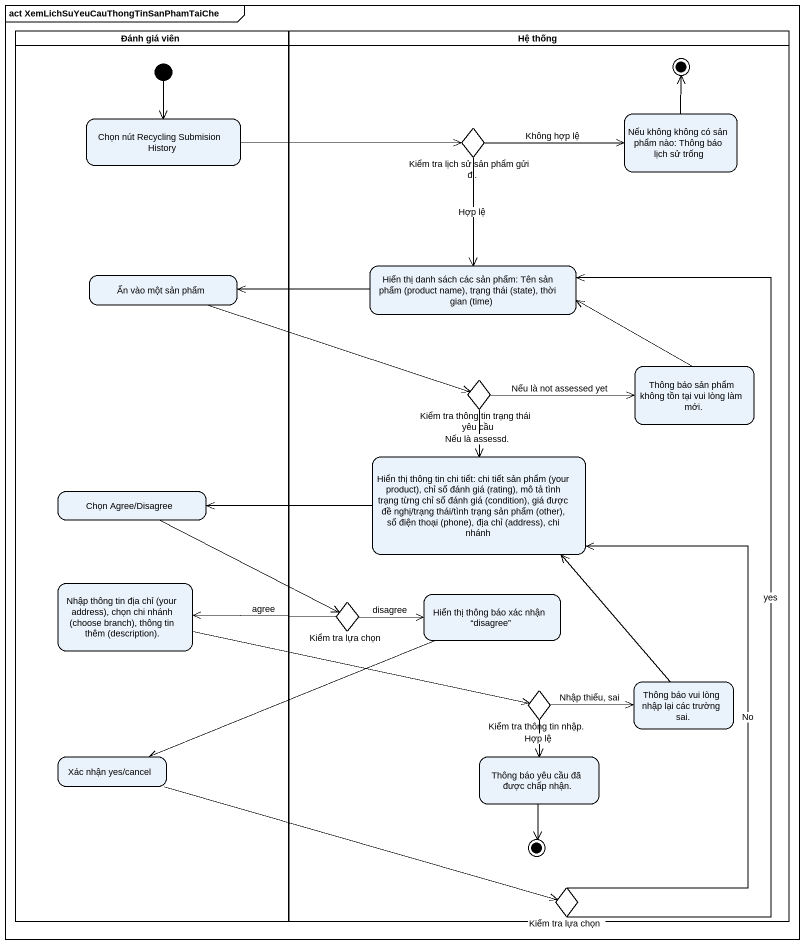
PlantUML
@startuml
mainframe act XemLichSuYeuCauThongTinSanPhamTaiChe
hide empty description
state "Đánh giá viên" as Đánh_giá_viên <<partition>> {
  state "Chọn nút Recycling Submision History" as Chọn_nút_Recycling
  state "Ấn vào một sản phẩm" as Ấn_vào_một_sản_phẩm
  state "Chọn Agree/Disagree" as Chọn_Agree_Disagree
  state "Nhập thông tin địa chỉ (your address), chọn chi nhánh (choose branch), thông tin thêm (description)." as Nhập_thông_tin_địa_chỉ_your
  state "Xác nhận yes/cancel" as Xác_nhận_yes_cancel
  [*] --> Chọn_nút_Recycling
}
state "Hệ thống" as Hệ_thống <<partition>> {
  state final1 <<end>>
  state "Nếu không không có sản phẩm nào: Thông báo lịch sử trống" as Nếu_không_không_có_sản_phẩm
  state "Kiểm tra lịch sử sản phẩm gửi đi." as Kiểm_tra_lịch_sử_sản_phẩm <<choice>>
  state "Hiển thị danh sách các sản phẩm: Tên sản phẩm (product name), trạng thái (state), thời gian (time)" as Hiển_thị_danh_sách_các_sản
  state "Kiểm tra thông tin trạng thái yêu cầu" as Kiểm_tra_thông_tin_trạng <<choice>>
  state "Thông báo sản phẩm không tồn tại vui lòng làm mới." as Thông_báo_sản_phẩm_không
  state "Hiển thị thông tin chi tiết: chi tiết sản phẩm (your product), chỉ số đánh giá (rating), mô tả tình trạng từng chỉ số đánh giá (condition), giá được đề nghị/trạng thái/tình trạng sản phẩm (other), số điện thoại (phone), địa chỉ (address), chi nhánh" as Hiển_thị_thông_tin_chi_tiết
  state "Kiểm tra lựa chọn" as Kiểm_tra_lựa_chọn <<choice>>
  state "Hiển thị thông báo xác nhận “disagree”" as Hiển_thị_thông_báo_xác_nhận
  state "Kiểm tra thông tin nhập." as Kiểm_tra_thông_tin_nhập <<choice>>
  state "Thông báo vui lòng nhập lại các trường sai." as Thông_báo_vui_lòng_nhập_lại
  state "Thông báo yêu cầu đã được chấp nhận." as Thông_báo_yêu_cầu_đã_được
  state final2 <<end>>
  state "Kiểm tra lựa chọn" as Kiểm_tra_lựa_chọn_2 <<choice>>
}
Chọn_nút_Recycling -right-> Kiểm_tra_lịch_sử_sản_phẩm
Nếu_không_không_có_sản_phẩm -up-> final1
Kiểm_tra_lịch_sử_sản_phẩm -right-> Nếu_không_không_có_sản_phẩm : Không hợp lệ
Kiểm_tra_lịch_sử_sản_phẩm --> Hiển_thị_danh_sách_các_sản : Hợp lệ
Ấn_vào_một_sản_phẩm -right-> Kiểm_tra_thông_tin_trạng
Hiển_thị_danh_sách_các_sản -left-> Ấn_vào_một_sản_phẩm
Kiểm_tra_thông_tin_trạng -right-> Thông_báo_sản_phẩm_không : Nếu là not assessed yet
Kiểm_tra_thông_tin_trạng --> Hiển_thị_thông_tin_chi_tiết : Nếu là assessd.
Thông_báo_sản_phẩm_không -left-> Hiển_thị_danh_sách_các_sản
Hiển_thị_thông_tin_chi_tiết -left-> Chọn_Agree_Disagree
Chọn_Agree_Disagree -right-> Kiểm_tra_lựa_chọn
Nhập_thông_tin_địa_chỉ_your -right-> Kiểm_tra_thông_tin_nhập
Kiểm_tra_lựa_chọn -left-> Nhập_thông_tin_địa_chỉ_your : agree
Kiểm_tra_lựa_chọn -right-> Hiển_thị_thông_báo_xác_nhận : disagree
Hiển_thị_thông_báo_xác_nhận -left-> Xác_nhận_yes_cancel
Kiểm_tra_thông_tin_nhập -right-> Thông_báo_vui_lòng_nhập_lại : Nhập thiếu, sai
Kiểm_tra_thông_tin_nhập --> Thông_báo_yêu_cầu_đã_được : Hợp lệ
Thông_báo_vui_lòng_nhập_lại -up-> Hiển_thị_thông_tin_chi_tiết
Xác_nhận_yes_cancel -right-> Kiểm_tra_lựa_chọn_2
Thông_báo_yêu_cầu_đã_được --> final2
Kiểm_tra_lựa_chọn_2 -up-> Hiển_thị_danh_sách_các_sản : yes
Kiểm_tra_lựa_chọn_2 -up-> Hiển_thị_thông_tin_chi_tiết : No
@enduml
